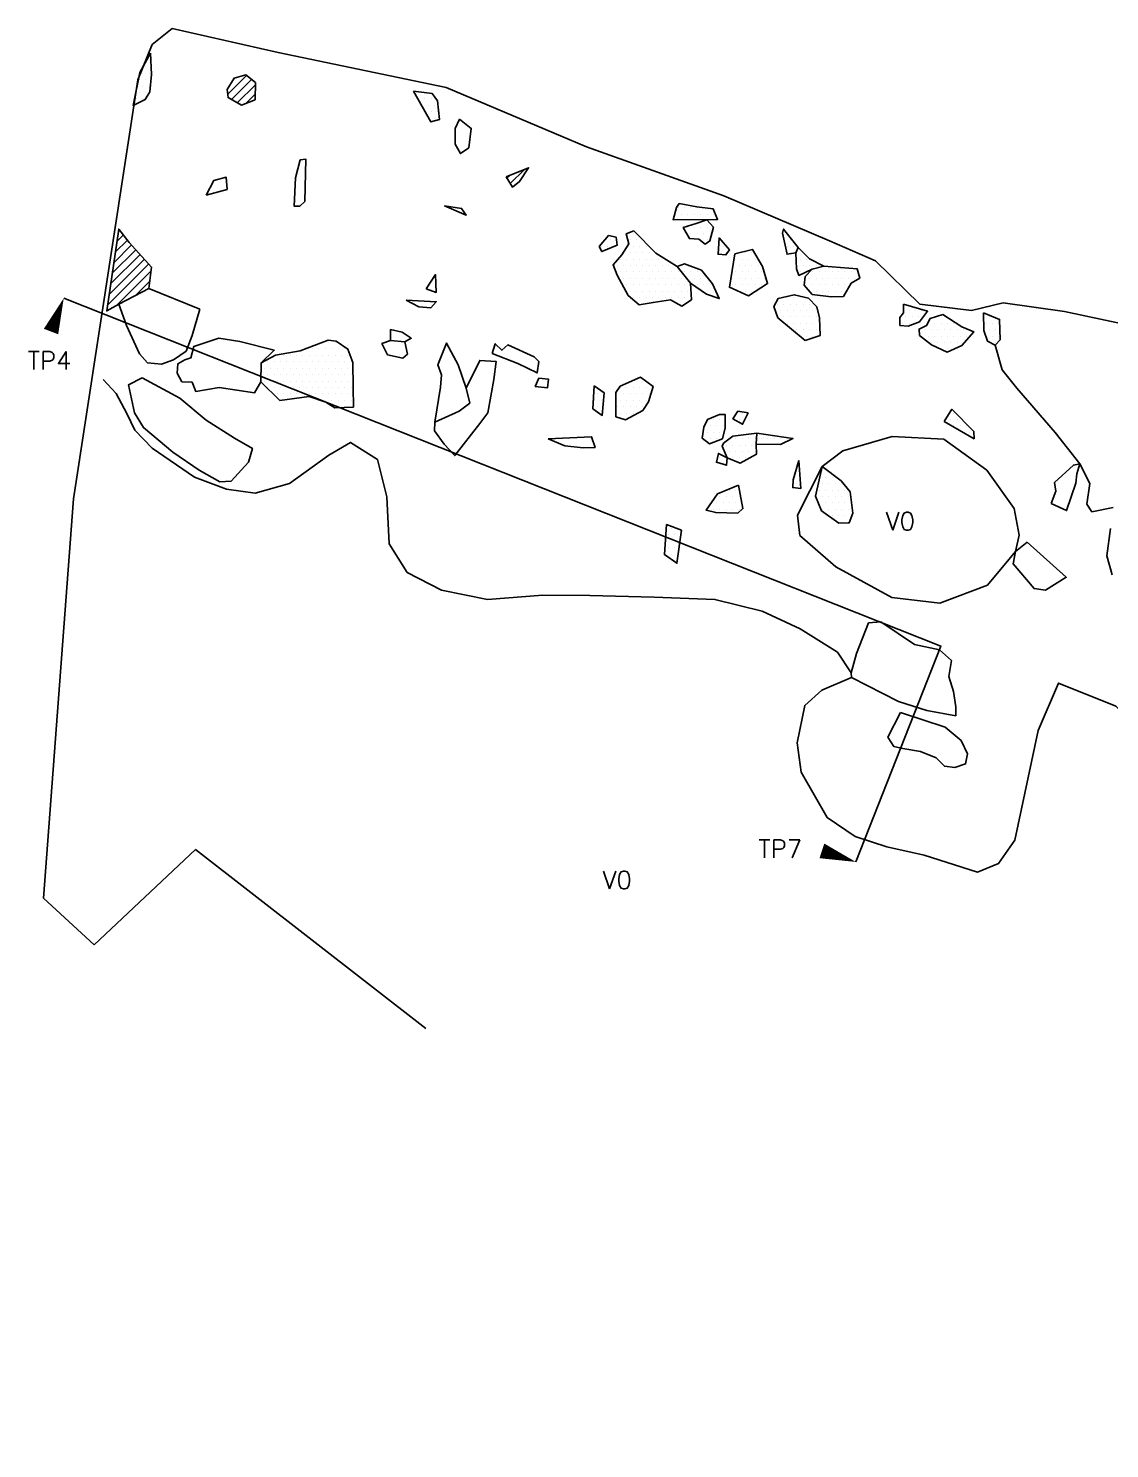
# Model space of a CAD drawing. Header units: metres. Extents: x -9.02 to -4.8, y -17.27 to -14.05.
# Drawn here: x -9.016 to -6.909, y -16.818 to -14.05 of the extents above; entities that cross this region are included whole.
import ezdxf

# ---------------------------------------------------------------- set-up
doc = ezdxf.new("R2010")
doc.units = ezdxf.units.M
doc.header["$LTSCALE"] = 25
doc.header["$MEASUREMENT"] = 0
doc.linetypes.add('GESTRICHELT', pattern=[0.75, 0.5, -0.25])
doc.linetypes.add('STRICHPUNKTX2', pattern=[2, 1, -0.5, 0, -0.5])
doc.layers.get('0').update_dxf_attribs({"linetype": 'CONTINUOUS'})
for name, color, linetype in [('BEFUND', 1, 'CONTINUOUS'), ('BEFUND_UNSICHER', 1, 'GESTRICHELT'), ('BEFUNDSCHRAFF', 1, 'CONTINUOUS'), ('FEUER', 1, 'CONTINUOUS'), ('GRABUNGSGRENZE', 3, 'STRICHPUNKTX2'), ('STEINE', 4, 'CONTINUOUS'), ('STEINESCHRAFF', 4, 'CONTINUOUS'), ('TPROFIL', 3, 'CONTINUOUS')]:
    doc.layers.add(name, color=color, linetype=linetype)
doc.styles.get("Standard").update_dxf_attribs({"font": 'txt.shx'})

# ---------------------------------------------------------------- blocks, each defined once
blk = doc.blocks.new('PFEIL')
at = {"layer": 'TPROFIL'}
blk.add_lwpolyline([(0, 0, 0, 3, 0), (6.54, -2.37, 3, 3, 0)], format="xyseb", dxfattribs=at)
blk = doc.blocks.new('*X2')
at = {"color": 0}
for p, q in [((-878.125, -1411.25), (-878.125, -1411.25)), ((-879.375, -1413.75), (-879.375, -1413.75)), ((-878.75, -1412.5), (-878.75, -1412.5)), ((-878.125, -1413.75), (-878.125, -1413.75)), ((-880, -1415), (-880, -1415)), ((-879.375, -1416.25), (-879.375, -1416.25)), ((-878.75, -1415), (-878.75, -1415)), ((-878.125, -1416.25), (-878.125, -1416.25)), ((-880.625, -1418.75), (-880.625, -1418.75)), ((-880, -1417.5), (-880, -1417.5)), ((-879.375, -1418.75), (-879.375, -1418.75)), ((-878.75, -1417.5), (-878.75, -1417.5)), ((-826.25, -1417.5), (-826.25, -1417.5)), ((-825.625, -1418.75), (-825.625, -1418.75)), ((-825, -1417.5), (-825, -1417.5)), ((-825, -1420), (-825, -1420)), ((-824.375, -1418.75), (-824.375, -1418.75)), ((-823.75, -1420), (-823.75, -1420)), ((-823.125, -1418.75), (-823.125, -1418.75)), ((-822.5, -1420), (-822.5, -1420)), ((-823.125, -1421.25), (-823.125, -1421.25)), ((-822.5, -1422.5), (-822.5, -1422.5)), ((-821.875, -1421.25), (-821.875, -1421.25)), ((-775.625, -1441.25), (-775.625, -1441.25)), ((-775, -1440), (-775, -1440)), ((-774.375, -1441.25), (-774.375, -1441.25)), ((-773.75, -1440), (-773.75, -1440)), ((-773.125, -1441.25), (-773.125, -1441.25)), ((-772.5, -1440), (-772.5, -1440)), ((-771.875, -1441.25), (-771.875, -1441.25)), ((-771.25, -1440), (-771.25, -1440)), ((-770.625, -1441.25), (-770.625, -1441.25)), ((-770, -1440), (-770, -1440)), ((-769.375, -1441.25), (-769.375, -1441.25)), ((-768.125, -1441.25), (-768.125, -1441.25)), ((-773.125, -1443.75), (-773.125, -1443.75)), ((-771.875, -1443.75), (-771.875, -1443.75)), ((-770.625, -1443.75), (-770.625, -1443.75)), ((-769.375, -1443.75), (-769.375, -1443.75)), ((-790, -1447.5), (-790, -1447.5)), ((-788.75, -1447.5), (-788.75, -1447.5)), ((-788.125, -1446.25), (-788.125, -1446.25)), ((-787.5, -1447.5), (-787.5, -1447.5)), ((-785, -1445), (-785, -1445)), ((-784.375, -1446.25), (-784.375, -1446.25)), ((-783.75, -1445), (-783.75, -1445)), ((-783.75, -1447.5), (-783.75, -1447.5)), ((-783.125, -1446.25), (-783.125, -1446.25)), ((-782.5, -1447.5), (-782.5, -1447.5)), ((-781.25, -1447.5), (-781.25, -1447.5)), ((-772.5, -1445), (-772.5, -1445)), ((-771.25, -1445), (-771.25, -1445)), ((-770.625, -1446.25), (-770.625, -1446.25)), ((-770, -1445), (-770, -1445)), ((-769.375, -1446.25), (-769.375, -1446.25)), ((-768.75, -1445), (-768.75, -1445)), ((-766.875, -1446.25), (-766.875, -1446.25)), ((-766.25, -1447.5), (-766.25, -1447.5)), ((-754.375, -1446.25), (-754.375, -1446.25)), ((-753.75, -1447.5), (-753.75, -1447.5)), ((-753.125, -1446.25), (-753.125, -1446.25)), ((-752.5, -1447.5), (-752.5, -1447.5)), ((-786.25, -1450), (-786.25, -1450)), ((-785.625, -1448.75), (-785.625, -1448.75)), ((-785, -1450), (-785, -1450)), ((-784.375, -1448.75), (-784.375, -1448.75)), ((-783.75, -1450), (-783.75, -1450)), ((-783.125, -1448.75), (-783.125, -1448.75)), ((-782.5, -1450), (-782.5, -1450)), ((-781.875, -1448.75), (-781.875, -1448.75)), ((-781.25, -1450), (-781.25, -1450)), ((-780.625, -1448.75), (-780.625, -1448.75)), ((-780, -1450), (-780, -1450)), ((-778.75, -1450), (-778.75, -1450)), ((-766.875, -1448.75), (-766.875, -1448.75)), ((-765.625, -1448.75), (-765.625, -1448.75)), ((-763.75, -1450), (-763.75, -1450)), ((-762.5, -1450), (-762.5, -1450)), ((-761.875, -1448.75), (-761.875, -1448.75)), ((-761.25, -1450), (-761.25, -1450)), ((-760.625, -1448.75), (-760.625, -1448.75)), ((-760, -1450), (-760, -1450)), ((-753.125, -1448.75), (-753.125, -1448.75)), ((-751.875, -1448.75), (-751.875, -1448.75)), ((-751.25, -1450), (-751.25, -1450)), ((-750.625, -1448.75), (-750.625, -1448.75)), ((-750, -1450), (-750, -1450)), ((-786.875, -1451.25), (-786.875, -1451.25)), ((-786.25, -1452.5), (-786.25, -1452.5)), ((-785.625, -1451.25), (-785.625, -1451.25)), ((-785, -1452.5), (-785, -1452.5)), ((-784.375, -1451.25), (-784.375, -1451.25)), ((-783.75, -1452.5), (-783.75, -1452.5)), ((-783.125, -1451.25), (-783.125, -1451.25)), ((-782.5, -1452.5), (-782.5, -1452.5)), ((-781.875, -1451.25), (-781.875, -1451.25)), ((-781.25, -1452.5), (-781.25, -1452.5)), ((-780.625, -1451.25), (-780.625, -1451.25)), ((-780, -1452.5), (-780, -1452.5)), ((-779.375, -1451.25), (-779.375, -1451.25)), ((-778.75, -1452.5), (-778.75, -1452.5)), ((-778.125, -1451.25), (-778.125, -1451.25)), ((-777.5, -1452.5), (-777.5, -1452.5)), ((-776.875, -1451.25), (-776.875, -1451.25)), ((-776.25, -1452.5), (-776.25, -1452.5)), ((-775.625, -1451.25), (-775.625, -1451.25)), ((-775, -1452.5), (-775, -1452.5)), ((-774.375, -1451.25), (-774.375, -1451.25)), ((-773.75, -1452.5), (-773.75, -1452.5)), ((-773.125, -1451.25), (-773.125, -1451.25)), ((-772.5, -1452.5), (-772.5, -1452.5)), ((-771.25, -1452.5), (-771.25, -1452.5)), ((-763.75, -1452.5), (-763.75, -1452.5)), ((-763.125, -1451.25), (-763.125, -1451.25)), ((-762.5, -1452.5), (-762.5, -1452.5)), ((-761.875, -1451.25), (-761.875, -1451.25)), ((-761.25, -1452.5), (-761.25, -1452.5)), ((-760.625, -1451.25), (-760.625, -1451.25)), ((-760, -1452.5), (-760, -1452.5)), ((-759.375, -1451.25), (-759.375, -1451.25)), ((-758.75, -1452.5), (-758.75, -1452.5)), ((-751.875, -1451.25), (-751.875, -1451.25)), ((-751.25, -1452.5), (-751.25, -1452.5)), ((-750.625, -1451.25), (-750.625, -1451.25)), ((-749.375, -1451.25), (-749.375, -1451.25)), ((-748.75, -1452.5), (-748.75, -1452.5)), ((-748.125, -1451.25), (-748.125, -1451.25)), ((-747.5, -1452.5), (-747.5, -1452.5)), ((-746.875, -1451.25), (-746.875, -1451.25)), ((-746.25, -1452.5), (-746.25, -1452.5)), ((-745, -1452.5), (-745, -1452.5)), ((-743.75, -1452.5), (-743.75, -1452.5)), ((-742.5, -1452.5), (-742.5, -1452.5)), ((-741.25, -1452.5), (-741.25, -1452.5)), ((-740, -1452.5), (-740, -1452.5)), ((-785.625, -1453.75), (-785.625, -1453.75)), ((-785, -1455), (-785, -1455)), ((-784.375, -1453.75), (-784.375, -1453.75)), ((-783.75, -1455), (-783.75, -1455)), ((-783.125, -1453.75), (-783.125, -1453.75)), ((-782.5, -1455), (-782.5, -1455)), ((-781.875, -1453.75), (-781.875, -1453.75)), ((-781.25, -1455), (-781.25, -1455)), ((-780.625, -1453.75), (-780.625, -1453.75)), ((-780, -1455), (-780, -1455)), ((-779.375, -1453.75), (-779.375, -1453.75)), ((-778.75, -1455), (-778.75, -1455)), ((-778.125, -1453.75), (-778.125, -1453.75)), ((-777.5, -1455), (-777.5, -1455)), ((-776.875, -1453.75), (-776.875, -1453.75)), ((-776.25, -1455), (-776.25, -1455)), ((-775.625, -1453.75), (-775.625, -1453.75)), ((-775, -1455), (-775, -1455)), ((-774.375, -1453.75), (-774.375, -1453.75)), ((-773.75, -1455), (-773.75, -1455)), ((-773.125, -1453.75), (-773.125, -1453.75)), ((-771.875, -1453.75), (-771.875, -1453.75)), ((-771.25, -1455), (-771.25, -1455)), ((-770.625, -1453.75), (-770.625, -1453.75)), ((-770, -1455), (-770, -1455)), ((-769.375, -1453.75), (-769.375, -1453.75)), ((-768.75, -1455), (-768.75, -1455)), ((-764.375, -1453.75), (-764.375, -1453.75)), ((-763.75, -1455), (-763.75, -1455)), ((-763.125, -1453.75), (-763.125, -1453.75)), ((-762.5, -1455), (-762.5, -1455)), ((-761.875, -1453.75), (-761.875, -1453.75)), ((-761.25, -1455), (-761.25, -1455)), ((-760.625, -1453.75), (-760.625, -1453.75)), ((-760, -1455), (-760, -1455)), ((-759.375, -1453.75), (-759.375, -1453.75)), ((-758.75, -1455), (-758.75, -1455)), ((-758.125, -1453.75), (-758.125, -1453.75)), ((-750, -1455), (-750, -1455)), ((-749.375, -1453.75), (-749.375, -1453.75)), ((-748.75, -1455), (-748.75, -1455)), ((-748.125, -1453.75), (-748.125, -1453.75)), ((-747.5, -1455), (-747.5, -1455)), ((-746.875, -1453.75), (-746.875, -1453.75)), ((-746.25, -1455), (-746.25, -1455)), ((-745.625, -1453.75), (-745.625, -1453.75)), ((-745, -1455), (-745, -1455)), ((-744.375, -1453.75), (-744.375, -1453.75)), ((-743.75, -1455), (-743.75, -1455)), ((-743.125, -1453.75), (-743.125, -1453.75)), ((-742.5, -1455), (-742.5, -1455)), ((-741.875, -1453.75), (-741.875, -1453.75)), ((-740.625, -1453.75), (-740.625, -1453.75)), ((-784.375, -1456.25), (-784.375, -1456.25)), ((-783.75, -1457.5), (-783.75, -1457.5)), ((-783.125, -1456.25), (-783.125, -1456.25)), ((-782.5, -1457.5), (-782.5, -1457.5)), ((-781.875, -1456.25), (-781.875, -1456.25)), ((-781.875, -1458.75), (-781.875, -1458.75)), ((-781.25, -1457.5), (-781.25, -1457.5)), ((-780.625, -1456.25), (-780.625, -1456.25)), ((-780, -1457.5), (-780, -1457.5)), ((-779.375, -1456.25), (-779.375, -1456.25)), ((-778.75, -1457.5), (-778.75, -1457.5)), ((-778.125, -1456.25), (-778.125, -1456.25)), ((-777.5, -1457.5), (-777.5, -1457.5)), ((-776.875, -1456.25), (-776.875, -1456.25)), ((-776.25, -1457.5), (-776.25, -1457.5)), ((-775.625, -1456.25), (-775.625, -1456.25)), ((-775, -1457.5), (-775, -1457.5)), ((-774.375, -1456.25), (-774.375, -1456.25)), ((-774.375, -1458.75), (-774.375, -1458.75)), ((-773.75, -1457.5), (-773.75, -1457.5)), ((-773.125, -1456.25), (-773.125, -1456.25)), ((-772.5, -1457.5), (-772.5, -1457.5)), ((-769.375, -1456.25), (-769.375, -1456.25)), ((-768.125, -1456.25), (-768.125, -1456.25)), ((-767.5, -1457.5), (-767.5, -1457.5)), ((-763.125, -1456.25), (-763.125, -1456.25)), ((-761.875, -1456.25), (-761.875, -1456.25)), ((-760.625, -1456.25), (-760.625, -1456.25)), ((-755.625, -1458.75), (-755.625, -1458.75)), ((-754.375, -1458.75), (-754.375, -1458.75)), ((-753.75, -1457.5), (-753.75, -1457.5)), ((-753.125, -1458.75), (-753.125, -1458.75)), ((-752.5, -1457.5), (-752.5, -1457.5)), ((-751.875, -1458.75), (-751.875, -1458.75)), ((-751.25, -1457.5), (-751.25, -1457.5)), ((-750.625, -1458.75), (-750.625, -1458.75)), ((-750, -1457.5), (-750, -1457.5)), ((-749.375, -1456.25), (-749.375, -1456.25)), ((-749.375, -1458.75), (-749.375, -1458.75)), ((-748.125, -1456.25), (-748.125, -1456.25)), ((-746.875, -1456.25), (-746.875, -1456.25)), ((-745.625, -1456.25), (-745.625, -1456.25)), ((-744.375, -1456.25), (-744.375, -1456.25)), ((-743.125, -1456.25), (-743.125, -1456.25)), ((-755, -1460), (-755, -1460)), ((-754.375, -1461.25), (-754.375, -1461.25)), ((-753.75, -1460), (-753.75, -1460)), ((-753.125, -1461.25), (-753.125, -1461.25)), ((-752.5, -1460), (-752.5, -1460)), ((-751.875, -1461.25), (-751.875, -1461.25)), ((-751.25, -1460), (-751.25, -1460)), ((-750.625, -1461.25), (-750.625, -1461.25)), ((-750, -1460), (-750, -1460)), ((-749.375, -1461.25), (-749.375, -1461.25)), ((-748.75, -1460), (-748.75, -1460)), ((-748.125, -1461.25), (-748.125, -1461.25)), ((-730.625, -1461.25), (-730.625, -1461.25)), ((-730, -1460), (-730, -1460)), ((-729.375, -1461.25), (-729.375, -1461.25)), ((-728.75, -1460), (-728.75, -1460)), ((-728.125, -1461.25), (-728.125, -1461.25)), ((-727.5, -1460), (-727.5, -1460)), ((-724.375, -1461.25), (-724.375, -1461.25)), ((-723.125, -1461.25), (-723.125, -1461.25)), ((-714.375, -1461.25), (-714.375, -1461.25)), ((-753.75, -1462.5), (-753.75, -1462.5)), ((-752.5, -1462.5), (-752.5, -1462.5)), ((-751.875, -1463.75), (-751.875, -1463.75)), ((-751.25, -1462.5), (-751.25, -1462.5)), ((-750.625, -1463.75), (-750.625, -1463.75)), ((-750, -1462.5), (-750, -1462.5)), ((-749.375, -1463.75), (-749.375, -1463.75)), ((-748.75, -1462.5), (-748.75, -1462.5)), ((-748.125, -1463.75), (-748.125, -1463.75)), ((-747.5, -1462.5), (-747.5, -1462.5)), ((-731.25, -1462.5), (-731.25, -1462.5)), ((-730, -1462.5), (-730, -1462.5)), ((-728.75, -1462.5), (-728.75, -1462.5)), ((-726.875, -1463.75), (-726.875, -1463.75)), ((-726.25, -1462.5), (-726.25, -1462.5)), ((-725.625, -1463.75), (-725.625, -1463.75)), ((-725, -1462.5), (-725, -1462.5)), ((-724.375, -1463.75), (-724.375, -1463.75)), ((-723.75, -1462.5), (-723.75, -1462.5)), ((-723.125, -1463.75), (-723.125, -1463.75)), ((-722.5, -1462.5), (-722.5, -1462.5)), ((-721.875, -1463.75), (-721.875, -1463.75)), ((-721.25, -1462.5), (-721.25, -1462.5)), ((-720.625, -1463.75), (-720.625, -1463.75)), ((-719.375, -1463.75), (-719.375, -1463.75)), ((-715, -1462.5), (-715, -1462.5)), ((-714.375, -1463.75), (-714.375, -1463.75)), ((-713.75, -1462.5), (-713.75, -1462.5)), ((-713.125, -1463.75), (-713.125, -1463.75)), ((-712.5, -1462.5), (-712.5, -1462.5)), ((-751.25, -1465), (-751.25, -1465)), ((-750, -1465), (-750, -1465)), ((-748.75, -1465), (-748.75, -1465)), ((-727.5, -1465), (-727.5, -1465)), ((-726.25, -1465), (-726.25, -1465)), ((-725.625, -1466.25), (-725.625, -1466.25)), ((-725, -1465), (-725, -1465)), ((-724.375, -1466.25), (-724.375, -1466.25)), ((-723.75, -1465), (-723.75, -1465)), ((-723.125, -1466.25), (-723.125, -1466.25)), ((-722.5, -1465), (-722.5, -1465)), ((-721.875, -1466.25), (-721.875, -1466.25)), ((-721.25, -1465), (-721.25, -1465)), ((-720.625, -1466.25), (-720.625, -1466.25)), ((-720, -1465), (-720, -1465)), ((-719.375, -1466.25), (-719.375, -1466.25)), ((-718.75, -1465), (-718.75, -1465)), ((-715, -1465), (-715, -1465)), ((-713.75, -1465), (-713.75, -1465)), ((-713.125, -1466.25), (-713.125, -1466.25)), ((-712.5, -1465), (-712.5, -1465)), ((-723.75, -1467.5), (-723.75, -1467.5)), ((-722.5, -1467.5), (-722.5, -1467.5)), ((-721.25, -1467.5), (-721.25, -1467.5)), ((-791.25, -1475), (-791.25, -1475)), ((-786.25, -1475), (-786.25, -1475)), ((-785, -1475), (-785, -1475)), ((-783.75, -1475), (-783.75, -1475)), ((-783.125, -1473.75), (-783.125, -1473.75)), ((-782.5, -1475), (-782.5, -1475)), ((-781.875, -1473.75), (-781.875, -1473.75)), ((-781.25, -1475), (-781.25, -1475)), ((-780, -1475), (-780, -1475)), ((-791.25, -1477.5), (-791.25, -1477.5)), ((-790.625, -1476.25), (-790.625, -1476.25)), ((-790, -1477.5), (-790, -1477.5)), ((-786.875, -1476.25), (-786.875, -1476.25)), ((-786.25, -1477.5), (-786.25, -1477.5)), ((-785.625, -1476.25), (-785.625, -1476.25)), ((-785, -1477.5), (-785, -1477.5)), ((-784.375, -1476.25), (-784.375, -1476.25)), ((-783.75, -1477.5), (-783.75, -1477.5)), ((-783.125, -1476.25), (-783.125, -1476.25)), ((-782.5, -1477.5), (-782.5, -1477.5)), ((-781.875, -1476.25), (-781.875, -1476.25)), ((-781.25, -1477.5), (-781.25, -1477.5)), ((-780.625, -1476.25), (-780.625, -1476.25)), ((-790.625, -1478.75), (-790.625, -1478.75)), ((-790, -1480), (-790, -1480)), ((-786.875, -1478.75), (-786.875, -1478.75)), ((-786.25, -1480), (-786.25, -1480)), ((-785.625, -1478.75), (-785.625, -1478.75)), ((-785, -1480), (-785, -1480)), ((-784.375, -1478.75), (-784.375, -1478.75)), ((-783.75, -1480), (-783.75, -1480)), ((-783.125, -1478.75), (-783.125, -1478.75)), ((-781.875, -1478.75), (-781.875, -1478.75)), ((-762.5, -1480), (-762.5, -1480)), ((-721.25, -1480), (-721.25, -1480)), ((-768.75, -1482.5), (-768.75, -1482.5)), ((-768.125, -1481.25), (-768.125, -1481.25)), ((-767.5, -1482.5), (-767.5, -1482.5)), ((-766.875, -1481.25), (-766.875, -1481.25)), ((-766.25, -1482.5), (-766.25, -1482.5)), ((-763.125, -1481.25), (-763.125, -1481.25)), ((-721.875, -1481.25), (-721.875, -1481.25)), ((-721.25, -1482.5), (-721.25, -1482.5)), ((-720.625, -1481.25), (-720.625, -1481.25)), ((-720, -1482.5), (-720, -1482.5)), ((-718.75, -1482.5), (-718.75, -1482.5)), ((-770, -1485), (-770, -1485)), ((-769.375, -1483.75), (-769.375, -1483.75)), ((-768.75, -1485), (-768.75, -1485)), ((-768.125, -1483.75), (-768.125, -1483.75)), ((-767.5, -1485), (-767.5, -1485)), ((-766.875, -1483.75), (-766.875, -1483.75)), ((-765.625, -1486.25), (-765.625, -1486.25)), ((-765, -1485), (-765, -1485)), ((-764.375, -1486.25), (-764.375, -1486.25)), ((-763.75, -1485), (-763.75, -1485)), ((-763.125, -1486.25), (-763.125, -1486.25)), ((-762.5, -1485), (-762.5, -1485)), ((-761.875, -1486.25), (-761.875, -1486.25)), ((-761.25, -1485), (-761.25, -1485)), ((-760.625, -1486.25), (-760.625, -1486.25)), ((-760, -1485), (-760, -1485)), ((-758.75, -1485), (-758.75, -1485)), ((-757.5, -1485), (-757.5, -1485)), ((-756.25, -1485), (-756.25, -1485)), ((-755, -1485), (-755, -1485)), ((-753.75, -1485), (-753.75, -1485)), ((-719.375, -1483.75), (-719.375, -1483.75)), ((-718.125, -1483.75), (-718.125, -1483.75)), ((-766.875, -1488.75), (-766.875, -1488.75)), ((-765.625, -1488.75), (-765.625, -1488.75)), ((-765, -1487.5), (-765, -1487.5)), ((-764.375, -1488.75), (-764.375, -1488.75)), ((-763.75, -1487.5), (-763.75, -1487.5)), ((-763.125, -1488.75), (-763.125, -1488.75)), ((-762.5, -1487.5), (-762.5, -1487.5)), ((-761.875, -1488.75), (-761.875, -1488.75)), ((-761.25, -1487.5), (-761.25, -1487.5)), ((-760, -1487.5), (-760, -1487.5)), ((-751.875, -1491.25), (-751.875, -1491.25)), ((-746.875, -1491.25), (-746.875, -1491.25)), ((-751.875, -1493.75), (-751.875, -1493.75)), ((-751.25, -1492.5), (-751.25, -1492.5)), ((-746.875, -1493.75), (-746.875, -1493.75)), ((-746.25, -1492.5), (-746.25, -1492.5)), ((-745.625, -1493.75), (-745.625, -1493.75)), ((-745, -1492.5), (-745, -1492.5)), ((-744.375, -1493.75), (-744.375, -1493.75)), ((-743.125, -1493.75), (-743.125, -1493.75)), ((-767.5, -1497.5), (-767.5, -1497.5)), ((-766.875, -1496.25), (-766.875, -1496.25)), ((-766.25, -1497.5), (-766.25, -1497.5)), ((-765.625, -1496.25), (-765.625, -1496.25)), ((-765, -1495), (-765, -1495)), ((-765, -1497.5), (-765, -1497.5)), ((-764.375, -1496.25), (-764.375, -1496.25)), ((-763.75, -1495), (-763.75, -1495)), ((-763.75, -1497.5), (-763.75, -1497.5)), ((-763.125, -1496.25), (-763.125, -1496.25)), ((-748.125, -1496.25), (-748.125, -1496.25)), ((-747.5, -1495), (-747.5, -1495)), ((-747.5, -1497.5), (-747.5, -1497.5)), ((-746.875, -1496.25), (-746.875, -1496.25)), ((-746.25, -1495), (-746.25, -1495)), ((-746.25, -1497.5), (-746.25, -1497.5)), ((-745.625, -1496.25), (-745.625, -1496.25)), ((-745, -1495), (-745, -1495)), ((-745, -1497.5), (-745, -1497.5)), ((-744.375, -1496.25), (-744.375, -1496.25)), ((-743.75, -1495), (-743.75, -1495)), ((-743.75, -1497.5), (-743.75, -1497.5)), ((-743.125, -1496.25), (-743.125, -1496.25)), ((-742.5, -1495), (-742.5, -1495)), ((-742.5, -1497.5), (-742.5, -1497.5)), ((-741.875, -1496.25), (-741.875, -1496.25)), ((-741.25, -1497.5), (-741.25, -1497.5)), ((-769.375, -1498.75), (-769.375, -1498.75)), ((-768.125, -1498.75), (-768.125, -1498.75)), ((-766.875, -1498.75), (-766.875, -1498.75)), ((-765.625, -1498.75), (-765.625, -1498.75)), ((-764.375, -1498.75), (-764.375, -1498.75)), ((-763.125, -1498.75), (-763.125, -1498.75)), ((-746.875, -1498.75), (-746.875, -1498.75)), ((-745.625, -1498.75), (-745.625, -1498.75)), ((-745, -1500), (-745, -1500)), ((-744.375, -1498.75), (-744.375, -1498.75)), ((-743.75, -1500), (-743.75, -1500)), ((-743.125, -1498.75), (-743.125, -1498.75)), ((-742.5, -1500), (-742.5, -1500)), ((-741.875, -1498.75), (-741.875, -1498.75)), ((-741.25, -1500), (-741.25, -1500)), ((-776.25, -1502.5), (-776.25, -1502.5)), ((-743.125, -1501.25), (-743.125, -1501.25)), ((-741.875, -1501.25), (-741.875, -1501.25)), ((-776.875, -1503.75), (-776.875, -1503.75)), ((-776.25, -1505), (-776.25, -1505)), ((-775.625, -1503.75), (-775.625, -1503.75)), ((-775, -1505), (-775, -1505)), ((-777.5, -1507.5), (-777.5, -1507.5)), ((-776.875, -1506.25), (-776.875, -1506.25)), ((-776.25, -1507.5), (-776.25, -1507.5)), ((-775.625, -1506.25), (-775.625, -1506.25)), ((-775, -1507.5), (-775, -1507.5)), ((-775.625, -1508.75), (-775.625, -1508.75))]:
    blk.add_line(p, q, dxfattribs=at)
blk = doc.blocks.new('*X6')
at = {"color": 0}
for p, q in [((-862.8, -1417.88), (-859.13, -1414.21)), ((-862.04, -1418.89), (-858.13, -1414.98)), ((-861.79, -1415.1), (-861.35, -1414.66)), ((-860.92, -1419.54), (-857.39, -1416)), ((-859.29, -1419.68), (-857.44, -1417.82)), ((-808.39, -1434.18), (-807.94, -1433.73)), ((-807.71, -1435.27), (-804.94, -1432.5)), ((-884.09, -1444.47), (-883.91, -1444.29)), ((-885, -1450.69), (-881.54, -1447.22)), ((-884.7, -1448.61), (-882.35, -1446.27)), ((-884.39, -1446.54), (-883.13, -1445.28)), ((-885.92, -1456.91), (-879.04, -1450.03)), ((-885.61, -1454.83), (-879.87, -1449.09)), ((-885.31, -1452.76), (-880.71, -1448.16)), ((-886.22, -1458.98), (-878.21, -1450.96)), ((-884.55, -1459.07), (-877.73, -1452.25)), ((-880.83, -1457.12), (-877.97, -1454.26))]:
    blk.add_line(p, q, dxfattribs=at)
blk = doc.blocks.new('*X7')
at = {"color": 0}
for p, q in [((-844.375, -1466.25), (-844.375, -1466.25)), ((-843.125, -1466.25), (-843.125, -1466.25)), ((-841.875, -1466.25), (-841.875, -1466.25)), ((-853.125, -1468.75), (-853.125, -1468.75)), ((-851.875, -1468.75), (-851.875, -1468.75)), ((-850.625, -1468.75), (-850.625, -1468.75)), ((-849.375, -1468.75), (-849.375, -1468.75)), ((-848.125, -1468.75), (-848.125, -1468.75)), ((-847.5, -1467.5), (-847.5, -1467.5)), ((-846.875, -1468.75), (-846.875, -1468.75)), ((-846.25, -1467.5), (-846.25, -1467.5)), ((-845.625, -1468.75), (-845.625, -1468.75)), ((-845, -1467.5), (-845, -1467.5)), ((-844.375, -1468.75), (-844.375, -1468.75)), ((-843.75, -1467.5), (-843.75, -1467.5)), ((-843.125, -1468.75), (-843.125, -1468.75)), ((-842.5, -1467.5), (-842.5, -1467.5)), ((-841.875, -1468.75), (-841.875, -1468.75)), ((-841.25, -1467.5), (-841.25, -1467.5)), ((-840.625, -1468.75), (-840.625, -1468.75)), ((-840, -1467.5), (-840, -1467.5)), ((-839.375, -1468.75), (-839.375, -1468.75)), ((-856.25, -1472.5), (-856.25, -1472.5)), ((-855.625, -1471.25), (-855.625, -1471.25)), ((-855, -1470), (-855, -1470)), ((-855, -1472.5), (-855, -1472.5)), ((-854.375, -1471.25), (-854.375, -1471.25)), ((-853.75, -1470), (-853.75, -1470)), ((-853.75, -1472.5), (-853.75, -1472.5)), ((-853.125, -1471.25), (-853.125, -1471.25)), ((-852.5, -1470), (-852.5, -1470)), ((-852.5, -1472.5), (-852.5, -1472.5)), ((-851.875, -1471.25), (-851.875, -1471.25)), ((-851.25, -1470), (-851.25, -1470)), ((-851.25, -1472.5), (-851.25, -1472.5)), ((-850.625, -1471.25), (-850.625, -1471.25)), ((-850, -1470), (-850, -1470)), ((-850, -1472.5), (-850, -1472.5)), ((-849.375, -1471.25), (-849.375, -1471.25)), ((-848.75, -1470), (-848.75, -1470)), ((-848.75, -1472.5), (-848.75, -1472.5)), ((-848.125, -1471.25), (-848.125, -1471.25)), ((-847.5, -1470), (-847.5, -1470)), ((-847.5, -1472.5), (-847.5, -1472.5)), ((-846.875, -1471.25), (-846.875, -1471.25)), ((-846.25, -1470), (-846.25, -1470)), ((-846.25, -1472.5), (-846.25, -1472.5)), ((-845.625, -1471.25), (-845.625, -1471.25)), ((-845, -1470), (-845, -1470)), ((-845, -1472.5), (-845, -1472.5)), ((-844.375, -1471.25), (-844.375, -1471.25)), ((-843.75, -1470), (-843.75, -1470)), ((-843.75, -1472.5), (-843.75, -1472.5)), ((-843.125, -1471.25), (-843.125, -1471.25)), ((-842.5, -1470), (-842.5, -1470)), ((-842.5, -1472.5), (-842.5, -1472.5)), ((-841.875, -1471.25), (-841.875, -1471.25)), ((-841.25, -1470), (-841.25, -1470)), ((-841.25, -1472.5), (-841.25, -1472.5)), ((-840.625, -1471.25), (-840.625, -1471.25)), ((-840, -1470), (-840, -1470)), ((-840, -1472.5), (-840, -1472.5)), ((-839.375, -1471.25), (-839.375, -1471.25)), ((-838.75, -1470), (-838.75, -1470)), ((-838.75, -1472.5), (-838.75, -1472.5)), ((-855.625, -1473.75), (-855.625, -1473.75)), ((-855, -1475), (-855, -1475)), ((-854.375, -1473.75), (-854.375, -1473.75)), ((-853.75, -1475), (-853.75, -1475)), ((-853.125, -1473.75), (-853.125, -1473.75)), ((-852.5, -1475), (-852.5, -1475)), ((-851.875, -1473.75), (-851.875, -1473.75)), ((-851.25, -1475), (-851.25, -1475)), ((-850.625, -1473.75), (-850.625, -1473.75)), ((-850, -1475), (-850, -1475)), ((-849.375, -1473.75), (-849.375, -1473.75)), ((-848.75, -1475), (-848.75, -1475)), ((-848.125, -1473.75), (-848.125, -1473.75)), ((-847.5, -1475), (-847.5, -1475)), ((-846.875, -1473.75), (-846.875, -1473.75)), ((-846.25, -1475), (-846.25, -1475)), ((-845.625, -1473.75), (-845.625, -1473.75)), ((-845, -1475), (-845, -1475)), ((-844.375, -1473.75), (-844.375, -1473.75)), ((-843.75, -1475), (-843.75, -1475)), ((-843.125, -1473.75), (-843.125, -1473.75)), ((-842.5, -1475), (-842.5, -1475)), ((-841.875, -1473.75), (-841.875, -1473.75)), ((-841.25, -1475), (-841.25, -1475)), ((-840.625, -1473.75), (-840.625, -1473.75)), ((-840, -1475), (-840, -1475)), ((-839.375, -1473.75), (-839.375, -1473.75)), ((-838.75, -1475), (-838.75, -1475)), ((-853.125, -1476.25), (-853.125, -1476.25)), ((-852.5, -1477.5), (-852.5, -1477.5)), ((-851.875, -1476.25), (-851.875, -1476.25)), ((-850.625, -1476.25), (-850.625, -1476.25)), ((-849.375, -1476.25), (-849.375, -1476.25)), ((-848.125, -1476.25), (-848.125, -1476.25)), ((-846.875, -1476.25), (-846.875, -1476.25)), ((-845.625, -1476.25), (-845.625, -1476.25)), ((-844.375, -1476.25), (-844.375, -1476.25)), ((-843.75, -1477.5), (-843.75, -1477.5)), ((-843.125, -1476.25), (-843.125, -1476.25)), ((-842.5, -1477.5), (-842.5, -1477.5)), ((-841.875, -1476.25), (-841.875, -1476.25)), ((-841.25, -1477.5), (-841.25, -1477.5)), ((-840.625, -1476.25), (-840.625, -1476.25)), ((-840, -1477.5), (-840, -1477.5)), ((-839.375, -1476.25), (-839.375, -1476.25)), ((-838.75, -1477.5), (-838.75, -1477.5)), ((-841.875, -1478.75), (-841.875, -1478.75)), ((-840.625, -1478.75), (-840.625, -1478.75)), ((-839.375, -1478.75), (-839.375, -1478.75))]:
    blk.add_line(p, q, dxfattribs=at)

msp = doc.modelspace()

# ---------------------------------------------------------------- linework, layer by layer
at = {"layer": 'BEFUND'}
for points in [[(-7.1321, -14.6675), (-7.1182, -14.7158), (-7.0901, -14.7514), (-7.0149, -14.8378), (-6.9674, -14.8988), (-6.9474, -14.9374), (-6.9534, -14.9777), (-6.9437, -14.9924), (-6.9024, -14.9842)], [(-8.8706, -14.7343), (-8.845, -14.7617), (-8.8245, -14.8009), (-8.8086, -14.8334), (-8.7754, -14.8685), (-8.6927, -14.9248), (-8.6305, -14.948), (-8.5745, -14.956), (-8.5073, -14.937), (-8.4305, -14.8822), (-8.3888, -14.8571), (-8.3362, -14.8906), (-8.3177, -14.9634), (-8.3133, -15.0546), (-8.278, -15.1105), (-8.2112, -15.1449), (-8.1215, -15.1635), (-8.0135, -15.1551), (-7.9223, -15.1553), (-7.7965, -15.1585), (-7.6783, -15.1632), (-7.5865, -15.1864), (-7.5125, -15.2203), (-7.4396, -15.2659), (-7.4129, -15.3066)], [(-6.9074, -15.0249), (-6.9144, -15.0785), (-6.9041, -15.1151)], [(-7.4124, -15.3153), (-7.4699, -15.3399), (-7.5034, -15.3701), (-7.518, -15.4429), (-7.5102, -15.5), (-7.4595, -15.5885), (-7.4049, -15.625), (-7.3432, -15.6457), (-7.2708, -15.6618), (-7.1668, -15.6946), (-7.1256, -15.6782), (-7.0941, -15.6327), (-7.0484, -15.4186), (-7.0084, -15.3263), (-6.8967, -15.3713), (-6.7644, -15.5075), (-6.6939, -15.5643), (-6.5837, -15.6241), (-6.4602, -15.6879), (-6.3811, -15.7483), (-6.3065, -15.8174), (-6.263, -15.8738), (-6.188, -15.9163)]]:
    msp.add_lwpolyline(points, dxfattribs=at)
at = {"layer": 'BEFUND_UNSICHER', "flags": 128}
msp.add_lwpolyline([(-7.4692, -14.9043), (-7.429, -14.8737), (-7.3328, -14.8454), (-7.2324, -14.8507), (-7.1487, -14.9115), (-7.095, -14.9858), (-7.0852, -15.0377), (-7.0927, -15.0698), (-7.147, -15.1357), (-7.2401, -15.1706), (-7.3334, -15.1597), (-7.4426, -15.0994), (-7.5126, -15.0384), (-7.5173, -14.9992), (-7.4692, -14.9043)], dxfattribs=at)
at = {"layer": 'GRABUNGSGRENZE', "flags": 128}
msp.add_lwpolyline([(-8.2418, -15.9998), (-8.6906, -15.6507), (-8.8882, -15.8367), (-8.9868, -15.7458), (-8.9285, -14.9672), (-8.803, -14.1503), (-8.7752, -14.0819), (-8.7361, -14.0502), (-8.5296, -14.0975), (-8.2019, -14.1653), (-7.9285, -14.2811), (-7.6612, -14.3766), (-7.4547, -14.4642), (-7.3654, -14.5031), (-7.2791, -14.5879), (-7.1782, -14.5999), (-7.1166, -14.5854), (-6.9968, -14.6019), (-6.8479, -14.634), (-6.6603, -14.6931), (-6.4008, -14.7723), (-6.2477, -14.861), (-6.2104, -14.9027), (-6.0264, -14.9322), (-5.8673, -14.9974), (-5.9565, -15.3252), (-6.0463, -15.5924), (-6.1742, -15.927), (-6.2004, -16.0529), (-6.1715, -16.3259), (-6.2066, -16.5094), (-6.3127, -16.8184)], dxfattribs=at)
at = {"layer": 'STEINE'}
for points in [[(-8.7787, -14.0987), (-8.7766, -14.14), (-8.78, -14.1741), (-8.7886, -14.1889), (-8.812, -14.2007), (-8.799, -14.136), (-8.7787, -14.0987)], [(-8.6292, -14.1696), (-8.6156, -14.1472), (-8.5927, -14.141), (-8.5738, -14.1557), (-8.5747, -14.1893), (-8.6011, -14.2001), (-8.6272, -14.1849), (-8.6292, -14.1696)], [(-8.2655, -14.1726), (-8.2322, -14.2326), (-8.2154, -14.228), (-8.2191, -14.1913), (-8.2293, -14.1771), (-8.2655, -14.1726)], [(-8.1762, -14.2269), (-8.1532, -14.2451), (-8.1582, -14.2828), (-8.1745, -14.2941), (-8.1847, -14.2758), (-8.1843, -14.2452), (-8.1762, -14.2269)], [(-8.4867, -14.3062), (-8.4755, -14.3052), (-8.4778, -14.3877), (-8.4875, -14.3969), (-8.4987, -14.3964), (-8.4958, -14.3414), (-8.4867, -14.3062)], [(-8.0852, -14.3397), (-8.0414, -14.3217), (-8.0592, -14.3488), (-8.0729, -14.3595), (-8.0852, -14.3397)], [(-8.6699, -14.375), (-8.6547, -14.3465), (-8.6308, -14.3403), (-8.6292, -14.3642), (-8.6699, -14.375)], [(-7.7483, -14.3912), (-7.7136, -14.3977), (-7.6815, -14.4022), (-7.6733, -14.4225), (-7.6942, -14.4231), (-7.7508, -14.4228), (-7.7599, -14.4233), (-7.7534, -14.3993), (-7.7483, -14.3912)], [(-8.2052, -14.3961), (-8.1721, -14.4011), (-8.1634, -14.4143), (-8.1634, -14.4143), (-8.2052, -14.3961)], [(-8.7814, -14.5572), (-8.7765, -14.5159), (-8.8199, -14.4672), (-8.8404, -14.4413), (-8.8638, -14.6008), (-8.8404, -14.588)], [(-7.8363, -14.4449), (-7.7934, -14.4886), (-7.752, -14.5145), (-7.7259, -14.547), (-7.7238, -14.5791), (-7.7431, -14.5913), (-7.7646, -14.5792), (-7.7987, -14.5844), (-7.8257, -14.589), (-7.8476, -14.5708), (-7.8686, -14.5311), (-7.8768, -14.5113), (-7.8596, -14.4918), (-7.8464, -14.4699), (-7.8515, -14.4506), (-7.8363, -14.4449)], [(-7.6942, -14.4231), (-7.7151, -14.4303), (-7.74, -14.4385), (-7.7282, -14.4599), (-7.7094, -14.4608), (-7.6976, -14.4705), (-7.6885, -14.4643), (-7.6814, -14.4378), (-7.6942, -14.4231)], [(-7.5208, -14.4878), (-7.5376, -14.4904), (-7.5469, -14.4491), (-7.5444, -14.4415), (-7.5158, -14.4771)], [(-7.9039, -14.4752), (-7.8857, -14.4537), (-7.8709, -14.4572), (-7.8688, -14.4725), (-7.8988, -14.4853), (-7.9039, -14.4752)], [(-7.6502, -14.4815), (-7.6702, -14.4587), (-7.6721, -14.4903), (-7.6568, -14.4918), (-7.6502, -14.4815)], [(-7.4662, -14.5136), (-7.4938, -14.4994), (-7.5158, -14.4771), (-7.5208, -14.4878), (-7.5192, -14.5189), (-7.5146, -14.5316), (-7.4886, -14.5198)], [(-7.6395, -14.4897), (-7.6049, -14.4809), (-7.5854, -14.5145), (-7.5757, -14.5476), (-7.6128, -14.5716), (-7.65, -14.5549), (-7.6395, -14.4897)], [(-8.2414, -14.5577), (-8.2232, -14.5301), (-8.2216, -14.5647), (-8.2414, -14.5577)], [(-7.752, -14.5145), (-7.7373, -14.5088), (-7.7046, -14.5214), (-7.6831, -14.5479), (-7.6698, -14.5769), (-7.6948, -14.5683), (-7.7259, -14.547)], [(-7.4662, -14.5136), (-7.4886, -14.5198), (-7.5023, -14.5336), (-7.5043, -14.5509), (-7.4885, -14.5692), (-7.4518, -14.5732), (-7.4279, -14.5731), (-7.4126, -14.5471), (-7.3959, -14.5373), (-7.401, -14.519), (-7.4662, -14.5136)], [(-8.682, -14.5972), (-8.6971, -14.6487), (-8.7087, -14.6793), (-8.7336, -14.6962), (-8.7571, -14.7049), (-8.7841, -14.7019), (-8.7999, -14.6846), (-8.825, -14.6292), (-8.8404, -14.588), (-8.7814, -14.5572), (-8.682, -14.5972)], [(-8.2801, -14.5797), (-8.2215, -14.5831), (-8.2322, -14.5948), (-8.2551, -14.5929), (-8.2801, -14.5797)], [(-7.5025, -14.6584), (-7.4735, -14.6491), (-7.4746, -14.6145), (-7.4798, -14.5931), (-7.4961, -14.5758), (-7.5236, -14.5693), (-7.5552, -14.577), (-7.5638, -14.5923), (-7.5556, -14.6142), (-7.5025, -14.6584)], [(-7.3106, -14.5875), (-7.2637, -14.6016), (-7.2795, -14.6221), (-7.3019, -14.6308), (-7.3177, -14.6293), (-7.3182, -14.6135), (-7.3106, -14.6048), (-7.3106, -14.5875)], [(-7.2342, -14.6077), (-7.1969, -14.632), (-7.174, -14.6416), (-7.1968, -14.6682), (-7.2258, -14.6815), (-7.2564, -14.6673), (-7.2794, -14.6486), (-7.2804, -14.6363), (-7.2657, -14.6292), (-7.2591, -14.6154), (-7.2342, -14.6077)], [(-7.1547, -14.6044), (-7.1236, -14.6175), (-7.1225, -14.6573), (-7.1321, -14.6675), (-7.1474, -14.6599), (-7.1541, -14.639), (-7.1547, -14.6044)], [(-8.3104, -14.6587), (-8.3105, -14.6373), (-8.2876, -14.6424), (-8.2702, -14.654), (-8.2824, -14.6612), (-8.3104, -14.6587), (-8.3272, -14.6644), (-8.3165, -14.6863), (-8.2869, -14.6928), (-8.2772, -14.6851), (-8.2824, -14.6612)], [(-8.5634, -14.739), (-8.5261, -14.7755), (-8.469, -14.7677), (-8.4364, -14.7788), (-8.4191, -14.79), (-8.3829, -14.7883), (-8.3835, -14.7496), (-8.3842, -14.7012), (-8.3939, -14.6753), (-8.4164, -14.6596), (-8.4322, -14.6581), (-8.4866, -14.6786), (-8.535, -14.6869), (-8.563, -14.7023), (-8.5634, -14.739), (-8.5755, -14.7604), (-8.6443, -14.7499), (-8.6902, -14.7577), (-8.6974, -14.7399), (-8.7172, -14.7389), (-8.7264, -14.7221), (-8.725, -14.7038), (-8.7117, -14.6961), (-8.6995, -14.6925), (-8.694, -14.6701), (-8.6451, -14.6541), (-8.6044, -14.6606), (-8.5371, -14.6777), (-8.563, -14.7023)], [(-8.2244, -14.8179), (-8.2134, -14.7496), (-8.2114, -14.7257), (-8.2186, -14.7058), (-8.2014, -14.6635), (-8.1789, -14.7062), (-8.1634, -14.7515), (-8.1557, -14.7805), (-8.1766, -14.7964), (-8.2244, -14.8179), (-8.2248, -14.8347), (-8.2059, -14.8607), (-8.1855, -14.883), (-8.1362, -14.8202), (-8.121, -14.7998), (-8.109, -14.7346), (-8.105, -14.6994), (-8.1366, -14.6975), (-8.1634, -14.7515)], [(-8.1127, -14.6841), (-8.1066, -14.6648), (-8.0934, -14.6775), (-8.0817, -14.6672), (-8.0307, -14.6905), (-8.0215, -14.6997), (-8.025, -14.7216), (-8.0627, -14.7033), (-8.1127, -14.6841)], [(-8.7947, -14.7315), (-8.7212, -14.771), (-8.6696, -14.8136), (-8.6145, -14.8491), (-8.5798, -14.8689), (-8.5874, -14.8954), (-8.6209, -14.9327), (-8.6433, -14.9338), (-8.6836, -14.9115), (-8.7346, -14.8765), (-8.7918, -14.8283), (-8.8098, -14.7993), (-8.8211, -14.7448), (-8.7947, -14.7315)], [(-8.0214, -14.7318), (-8.003, -14.7337), (-8.0045, -14.7505), (-8.0285, -14.7481), (-8.0214, -14.7318)], [(-7.9138, -14.7467), (-7.8944, -14.7604), (-7.8979, -14.8047), (-7.9163, -14.7916), (-7.9138, -14.7467)], [(-7.8629, -14.7476), (-7.8237, -14.7301), (-7.7987, -14.7479), (-7.8078, -14.778), (-7.8189, -14.7953), (-7.8525, -14.8133), (-7.8714, -14.8072), (-7.8715, -14.7598), (-7.8629, -14.7476)], [(-7.6634, -14.8499), (-7.6888, -14.8597), (-7.7031, -14.849), (-7.7002, -14.8276), (-7.6926, -14.8123), (-7.6697, -14.8031), (-7.6585, -14.8025), (-7.6584, -14.8285), (-7.6634, -14.8499)], [(-7.6335, -14.7963), (-7.6136, -14.7998), (-7.6243, -14.8218), (-7.6431, -14.8111), (-7.6335, -14.7963)], [(-7.2315, -14.8165), (-7.2163, -14.7925), (-7.1734, -14.8362), (-7.1733, -14.85), (-7.2315, -14.8165)], [(-8.0032, -14.8499), (-7.9186, -14.8461), (-7.912, -14.8669), (-7.9349, -14.8675), (-7.9711, -14.8641), (-8.0032, -14.8499)], [(-7.6619, -14.8586), (-7.6436, -14.8453), (-7.5967, -14.839), (-7.5982, -14.8604), (-7.5976, -14.8803), (-7.6291, -14.8977), (-7.6546, -14.8871), (-7.6639, -14.8647), (-7.6619, -14.8586)], [(-7.5967, -14.839), (-7.5264, -14.8495), (-7.5503, -14.8613), (-7.5982, -14.8604)], [(-7.6546, -14.8871), (-7.6715, -14.8785), (-7.6755, -14.8958), (-7.6556, -14.9018), (-7.6546, -14.8871)], [(-7.5145, -14.8923), (-7.5108, -14.9467), (-7.5266, -14.9453), (-7.5256, -14.93), (-7.5145, -14.8923)], [(-7.4692, -14.9043), (-7.4324, -14.9323), (-7.415, -14.9536), (-7.4093, -14.9954), (-7.4164, -15.0137), (-7.4367, -15.0148), (-7.4709, -14.9904), (-7.4822, -14.9619), (-7.4692, -14.9043)], [(-7.0227, -14.9764), (-6.9931, -14.99), (-6.9749, -14.9365), (-6.9729, -14.9182), (-6.9674, -14.8988), (-6.9796, -14.9014), (-7.0167, -14.9356), (-7.0141, -14.9519), (-7.0227, -14.9764)], [(-7.6326, -14.9405), (-7.6238, -14.9863), (-7.6339, -14.995), (-7.6767, -14.9941), (-7.6956, -14.9891), (-7.6733, -14.9574), (-7.6326, -14.9405)], [(-7.7434, -15.0284), (-7.7724, -15.0173), (-7.7768, -15.0759), (-7.7523, -15.0926), (-7.7434, -15.0284)], [(-7.0698, -15.0519), (-6.9937, -15.12), (-7.0339, -15.1455), (-7.0563, -15.142), (-7.0972, -15.0938), (-7.0927, -15.0698), (-7.0698, -15.0519)], [(-7.3791, -15.2087), (-7.3552, -15.2071), (-7.2893, -15.2512), (-7.2404, -15.2618), (-7.2174, -15.2821), (-7.2224, -15.3132), (-7.2131, -15.3427), (-7.2085, -15.3728), (-7.2089, -15.3901), (-7.265, -15.38), (-7.3206, -15.3619), (-7.4124, -15.3153), (-7.4129, -15.3066), (-7.4024, -15.2684), (-7.3791, -15.2087)], [(-7.3164, -15.3838), (-7.2298, -15.4125), (-7.1981, -15.4384), (-7.1863, -15.4639), (-7.1898, -15.4837), (-7.2107, -15.4909), (-7.2311, -15.4885), (-7.2469, -15.4722), (-7.2775, -15.4596), (-7.3122, -15.4535), (-7.3295, -15.45), (-7.3413, -15.4317), (-7.3164, -15.3838)]]:
    msp.add_lwpolyline(points, dxfattribs=at)
at = {"layer": 'TPROFIL'}
msp.add_lwpolyline([(-8.9475, -14.5761), (-7.2379, -15.2541), (-7.4037, -15.6749)], dxfattribs=at)

# ---------------------------------------------------------------- block references
at = {"layer": 'FEUER', "xscale": 0.01, "yscale": 0.01, "zscale": 0.01}
msp.add_blockref('*X6', (0, 0), dxfattribs=at)
at = {"layer": 'STEINESCHRAFF', "xscale": 0.01, "yscale": 0.01, "zscale": 0.01}
for name in ['*X2', '*X7']:
    msp.add_blockref(name, (0, 0), dxfattribs=at)
at = {"layer": 'TPROFIL', "xscale": 0.01, "yscale": 0.01, "zscale": 0.01}
for p, rotation in [((-8.9475, -14.5761), 269.049975812981), ((-7.4037, -15.6749), 181.8564531364936)]:
    msp.add_blockref('PFEIL', p, dxfattribs=dict(at, rotation=rotation))

# ---------------------------------------------------------------- texts
at = {"layer": 'BEFUNDSCHRAFF'}
for p in [(-7.3454, -15.0283), (-7.8972, -15.7276)]:
    msp.add_text('V0', height=0.035, dxfattribs=at).set_placement(p)
at = {"layer": 'TPROFIL'}
for s, p in [('TP4', (-9.0179, -14.7153)), ('TP7', (-7.5937, -15.6668))]:
    msp.add_text(s, height=0.035, dxfattribs=at).set_placement(p)

doc.saveas('drawing.dxf')
